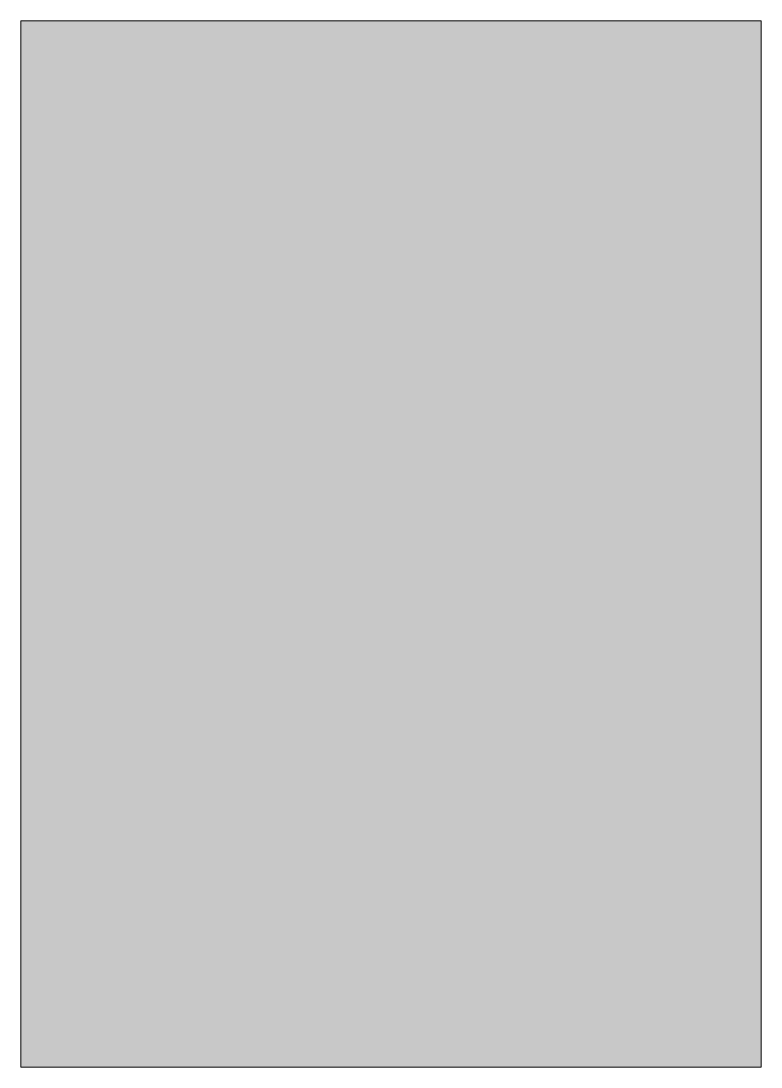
# Model space of a CAD drawing. Header units: millimetres. Extents: x -117 to 327, y -463 to 166.
import ezdxf

# ---------------------------------------------------------------- set-up
doc = ezdxf.new("R2010")
doc.units = ezdxf.units.MM
doc.header["$MEASUREMENT"] = 0
doc.layers.add('Layer 1', color=7, linetype='Continuous')

# ---------------------------------------------------------------- blocks, each defined once
blk = doc.blocks.new('block 2')
at = {"layer": 'Layer 1', "true_color": 0xfcb116}
h = blk.add_hatch(color=40, dxfattribs=at)
h.dxf.hatch_style = 2
h.paths.add_polyline_path([(327.24, -462.72), (-117.33, -462.72), (-117.33, 166.03), (327.24, 166.03)])
at = {"layer": 'Layer 1', "lineweight": 0}
blk.add_lwpolyline([(327.24, -462.72), (-117.33, -462.72), (-117.33, 166.03), (327.24, 166.03), (327.24, -462.72)], dxfattribs=at)

msp = doc.modelspace()

# ---------------------------------------------------------------- block references
at = {"layer": 'Layer 1'}
msp.add_blockref('block 2', (0, 0), dxfattribs=at)

doc.saveas('drawing.dxf')
